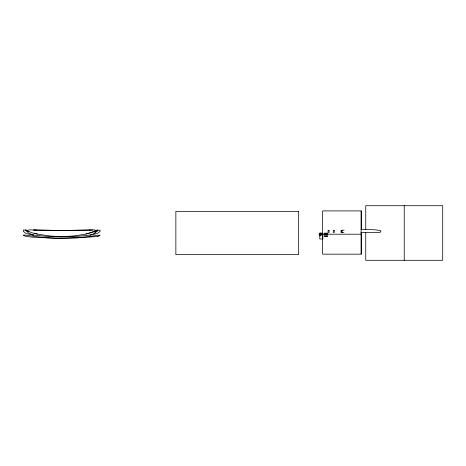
<?xml version="1.0" encoding="UTF-8"?>
<svg xmlns="http://www.w3.org/2000/svg" width="466" height="466" viewBox="0 0 466 466"><rect width="100%" height="100%" fill="white"/><g stroke="black" fill="none" stroke-linecap="round" stroke-linejoin="round"><path stroke-width="0.7" d="M97.697 230.268L97.813 229.773L90.538 232.726L84.008 234.445L73.057 236.012L61.71 236.693L78.457 236.239L89.944 235.091M96.811 231.386L97.173 230.973L95.262 232.767L92.792 234.165M29.026 231.311L25.583 230.012M94.557 233.239L95.262 232.767M96.206 230.513L94.388 231.311M91.674 234.602L89.996 235.08L97.411 233.466L100.108 231.381L99.969 230.047L86.064 234.06M97.936 236.303L99.951 235.54L100.027 235.132L77.548 237.811L60.603 238.604L45.86 237.811L24.034 234.986L23.306 235.382L26.3 236.472L32.929 237.211L54.936 238.027L82.785 237.666L97.901 236.314M344.089 230.122C340.256 229.563 340.378 233.268 343.885 232.499M92.658 229.959L89.792 230.076L94.802 229.878M61.658 236.728L44.957 236.239L32.218 234.928L25.997 233.466L23.323 231.398L23.387 230.152L23.941 229.889L33.47 233.198L39.406 234.445L50.357 236.012L61.599 236.728M318.907 234.206L361.109 234.206M360.923 232.592L379.988 232.476L380.984 231.066L379.994 230.478L374.81 229.779L361.022 229.272M36.628 230.152L33.622 230.076L61.71 230.507L89.938 230.053L61.71 230.507L28.612 229.878M25.945 230.594L28.857 233.239L33.5 235.097M25.607 229.773L26.108 229.959M33.063 234.998L33.43 235.085M37.356 234.06L34.338 233.198M28.024 230.886L26.574 230.198M404.226 205.71L404.226 260.29M365.758 229.726L365.752 205.71L442.7 205.71L442.7 260.29L365.752 260.29L365.752 232.639M361.319 229.651L361.319 210.912L322.629 210.912L322.641 254.162L361.319 254.162L361.319 232.534M361.103 210.912L361.103 254.162M326.165 233.181L326.165 236.641M325.851 233.181L325.851 236.641M298.671 211.343L175.857 211.343L175.857 254.599L298.671 254.599L298.671 211.343M329.078 230.478L328.07 230.478L328.07 232.452L329.078 232.452L329.078 230.478M334.279 230.478L333.277 230.478L333.277 232.452L334.279 232.452L334.279 230.478M342.044 230.478L341.036 230.478L341.036 232.452L342.044 232.452L342.044 230.478M321.086 233.093L319.915 233.093L319.915 235.796L321.086 235.796L321.086 233.093M327.703 233.181L324.313 233.181L324.313 236.641L327.703 236.641L327.703 233.181M322.851 233.25L319.787 233.25L319.787 238.994L322.851 238.994L322.851 233.25"/></g></svg>
